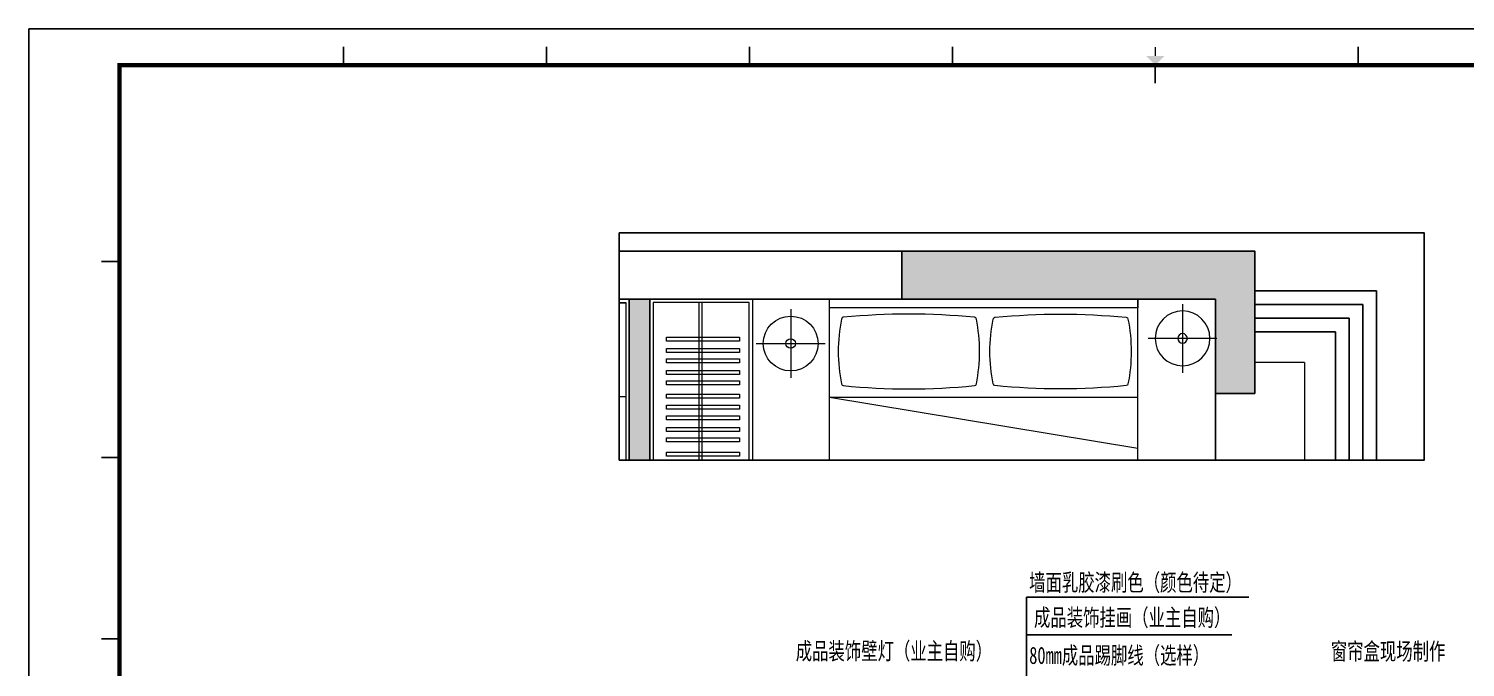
# Model space of a CAD drawing. Header units: millimetres. Extents: x 104198 to 1296755, y -81101 to 81453.
# Drawn here: x 628932 to 637314, y -23485 to -19757 of the extents above; entities that cross this region are included whole.
import ezdxf
from ezdxf.xclip import XClip

# ---------------------------------------------------------------- set-up
doc = ezdxf.new("R2010")
doc.units = ezdxf.units.MM
doc.header["$XCLIPFRAME"] = 0
for name, color, linetype, lineweight in [('01-PL-墙体柱子', 7, 'Continuous', 35), ('1-活动家具', 51, 'Continuous', 20), ('P★01 活动家具', 51, 'Continuous', 0), ('P★02 固定家具', 30, 'Continuous', 0), ('P★07 平面完成面', 200, 'Continuous', 0)]:
    doc.layers.add(name, color=color, linetype=linetype, lineweight=lineweight)
for name, color, linetype in [('0家具', 51, 'Continuous'), ('11-PL-原始门窗', 1, 'Continuous'), ('P-新砌墙体填充', 8, 'Continuous'), ('图纸图框', 165, 'Continuous'), ('墙体', 7, 'Continuous'), ('天棚图层', 51, 'Continuous'), ('窗户', 1, 'Continuous')]:
    doc.layers.add(name, color=color, linetype=linetype)
doc.styles.add('黑体', font='simhei.ttf', dxfattribs={"width": 0.7})
doc.dimstyles.new('立面标注', dxfattribs={"dimtxt": 100, "dimasz": 35, "dimexe": 20, "dimexo": 100, "dimtad": 1, "dimdec": 0, "dimtxsty": '黑体', "dimblk": 'ARCHTICK', "dimcen": 80, "dimdle": 20, "dimclrd": 251, "dimclre": 251, "dimclrt": 256, "dimadec": 0, "dimazin": 0, "dimtfac": 1, "dimtdec": 0, "dimtix": 1, "dimtmove": 2, "dimatfit": 3, "dimldrblk": 'DOT', "dimfxl": 200, "dimfxlon": 1, "dimarcsym": 0})

# ---------------------------------------------------------------- blocks, each defined once
blk = doc.blocks.new('kjghhgdgfhdhgfh')
at = {"layer": '图纸图框', "color": 165}
for p, q in [((1018.449156181656, -523.6475845220857), (1018.449156181656, -226.6510432860898)), ((1018.449156310431, -523.6475894229297), (1018.449156310431, -226.651048186936)), ((1018.449156310431, -523.6475894229297), (1018.449156310431, -226.651048186936)), ((1018.449156181656, -523.6475897729335), (1018.449156181656, -226.6510485369378)), ((1018.449156310431, -523.6475904731685), (1018.449156310431, -226.6510492370591)), ((1018.449156310431, -523.6475904731685), (1018.449156310431, -226.6510492370591)), ((1018.449156439315, -523.6475901230529), (1018.449156439315, -226.6510488870572)), ((1018.449156439315, -523.6475901230529), (1018.449156439315, -226.6510488870572)), ((1018.449156310431, -523.6475904731685), (1018.449156310431, -226.6510492370591)), ((1018.449156181656, -523.6475908231721), (1018.449156181656, -226.6510495871781)), ((1018.449156697091, -226.6510464365761), (1438.44652398302, -226.6510464365761)), ((1018.44915656821, -226.6510467866938), (1438.446523854134, -226.6510467866938)), ((1018.449156697091, -226.6510478368186), (1438.44652398302, -226.6510478368186)), ((1018.449156697091, -226.6510478368186), (1438.44652398302, -226.6510478368186)), ((1018.44915656821, -226.651048186936), (1438.446523854134, -226.651048186936)), ((1018.44915656821, -226.6510485369378), (1438.44652398302, -226.651048186936)), ((1018.44915656821, -523.6475897729335), (1018.44915656821, -226.6510485369378)), ((1018.44915656821, -226.6510495871781), (1438.446523854134, -226.6510495871781)), ((1079.169425446627, -230.165361629017), (1079.169425446627, -233.6664052710039)), ((1118.311093363573, -230.165361629017), (1118.311093363573, -233.6664052710039)), ((1157.452761280522, -230.165361629017), (1157.452761280522, -233.6664052710039)), ((1196.594429197475, -230.165361629017), (1196.594429197475, -233.6664052710039)), ((1274.877765031257, -230.165361629017), (1274.877765031257, -233.6664052710039)), ((1235.736097114308, -233.6664052710039), (1235.736097114308, -237.1674489129871)), ((1032.4533312648, -271.5591774027304), (1035.954374906786, -271.5591774027304)), ((1032.4533312648, -309.386869379896), (1035.954374906786, -309.386869379896)), ((1032.4533312648, -344.3973057993901), (1035.954374906786, -344.3973057993901))]:
    blk.add_line(p, q, dxfattribs=at)
at = {"layer": '图纸图框', "color": 165, "const_width": 0.2100626185166894}
blk.add_lwpolyline([(1235.736097114308, -231.915883450067), (1235.736097114308, -230.165361629017)], dxfattribs=at)
at = {"layer": '图纸图框', "color": 165, "const_width": 0.840250474066758}
blk.add_lwpolyline([(1431.444436699053, -233.6664052710039), (1035.954374906786, -233.6664052710039), (1035.954374906786, -516.6322323388636), (1431.444436699053, -516.6322323388636)], close=True, dxfattribs=at)
at = {"layer": '图纸图框', "color": 165}
blk.add_solid([(1233.98557529337, -231.915883450067), (1237.486618935353, -231.915883450067), (1235.736097114308, -233.6664052710039)], dxfattribs=at)
blk = doc.blocks.new('A$C1AED7FCF')
at = {"layer": '1-活动家具', "color": 45}
for points in [[(247.5273906283546, 0.000136089627631), (247.5273906283546, 495.0532024205893)], [(0.0008574628736824, 247.5266692551086), (495.0539237938356, 247.5266692551086)]]:
    blk.add_lwpolyline(points, dxfattribs=at)
at = {"layer": '1-活动家具', "color": 51, "ltscale": 2000}
blk.add_circle((247.5273906283546, 247.5266692551086), 197.5265331654809, dxfattribs=at)
at = {"layer": '1-活动家具', "color": 45}
blk.add_circle((247.5273906283546, 247.5266692551086), 34.51086849579588, dxfattribs=at)
blk = doc.blocks.new('A$C69B14268')
at = {"layer": '1-活动家具', "color": 51}
for p, q in [((17.13649031333625, 772.1218275744468), (17.13649031333625, 2099.999904930708)), ((1817.136490313336, 772.1218275744468), (1817.136490313336, 2099.999904930708)), ((17.13649031333625, -9.506940841674805e-05), (17.13649031333625, 294.7841933326563)), ((1817.136490313336, -9.506940841674805e-05), (1817.136490313336, 294.7841933326563)), ((917.1364903133363, -9.506940841674805e-05), (17.13649031333625, -9.506940841674805e-05)), ((917.1364903133363, -9.506940841674805e-05), (1817.136490313336, -9.506940841674805e-05))]:
    blk.add_line(p, q, dxfattribs=at)
at = {"layer": '1-活动家具', "color": 45}
for q in [(1817.136490313336, 1528.583381213131), (1817.136490313336, 1231.293090030551)]:
    blk.add_line((17.13649031333625, 1528.583381265751), q, dxfattribs=at)
at = {"layer": '1-活动家具', "color": 51}
for points in [[(1817.136490313336, 2049.999904930708), (17.13649031333625, 2049.999904930708), (17.13649031333625, 2099.999904930708), (1817.136490313336, 2099.999904930708)], [(1834.245113826357, 772.1218275744468), (0.0001022419892251492, 772.1218275744468), (0.0001022419892251492, 294.7841933326563), (1834.245113826357, 294.7841933326563)]]:
    blk.add_lwpolyline(points, close=True, dxfattribs=at)
at = {"layer": '1-活动家具', "color": 45}
for points in [[(863.3178020827472, 1595.710035033524, 0.3220232602421085), (874.1560448654927, 1605.820307337912, 0.0988502256849257), (874.1560448543169, 1984.385019503534, 0.322023260242126), (863.31780207064, 1994.495291807223, 0.0496491878887538), (98.12285070680082, 1994.495291784173, 0.3220232602420951), (87.28460792405531, 1984.385019480018, 0.0988502256849255), (87.28460793523118, 1605.820307314396, 0.3220232602421104), (98.12285071890801, 1595.710035010241, 0.0496491878887542)], [(982.8874336262234, 1595.710035033524, -0.3220232602421085), (972.0491908434778, 1605.820307337912, -0.0988502256849257), (972.0491908546537, 1984.385019503534, -0.322023260242126), (982.8874336383305, 1994.495291807223, -0.0496491878887538), (1748.08238500217, 1994.495291784173, -0.3220232602420951), (1758.920627784915, 1984.385019480018, -0.0988502256849255), (1758.920627773739, 1605.820307314396, -0.3220232602421104), (1748.082384990063, 1595.710035010241, -0.0496491878887542)]]:
    blk.add_lwpolyline(points, format="xyb", close=True, dxfattribs=at)
blk = doc.blocks.new('fhdghrthe')
at = {"layer": '01-PL-墙体柱子', "lineweight": -2, "ltscale": 10}
blk.add_hatch(color=8, dxfattribs=at).paths.add_polyline_path([(570216.0014296011, 17480.09284391639), (569386.0014296011, 17480.09284391639), (569386.0014296011, 15420.09284391639), (569666.0014296011, 15420.09284391639), (569666.0014296011, 17250.09284391639), (570216.0014296011, 17250.09284391639)])
at = {"layer": 'P-新砌墙体填充', "lineweight": -3}
h = blk.add_hatch(dxfattribs=at)
h.set_pattern_fill('BRSTONE', color=256, scale=5, angle=-1.272221872585407e-14, style=0)
h.set_pattern_definition([(0, (569666.0014296011, 12930.0928439164), (9.305889392408061e-15, 41.91), []), (89.99999999999999, (569780.3014296012, 12930.0928439164), (-63.49999999999999, 41.91000000000001), [41.91, -41.91]), (89.99999999999999, (569767.6014296011, 12930.0928439164), (-63.49999999999999, 41.91000000000001), [41.91, -41.91]), (0, (569780.3014296012, 12937.0778439164), (63.50000000000001, 41.90999999999998), [-114.3, 12.7]), (0, (569780.3014296012, 12944.0628439164), (63.50000000000001, 41.90999999999998), [-114.3, 12.7]), (0, (569780.3014296012, 12951.0478439164), (63.50000000000001, 41.90999999999998), [-114.3, 12.7]), (0, (569780.3014296012, 12958.0328439164), (63.50000000000001, 41.90999999999998), [-114.3, 12.7]), (0, (569780.3014296012, 12965.0178439164), (63.50000000000001, 41.90999999999998), [-114.3, 12.7])])
h.paths.add_polyline_path([(573976.0014296011, 13170.09284391639), (573645.870761268, 13170.09284391639), (573645.870761268, 12930.0928439164), (573675.9298453337, 12930.09284391641), (573976.001429601, 12930.09284391641)])
h.paths.add_polyline_path([(571515.8707612678, 13950.09284391622), (571435.870761268, 13950.09284391622), (569666.0014296011, 13950.09284391638), (569666.0014296011, 13830.09284391639), (571385.8707612678, 13830.09284391639), (571385.8707612678, 13770.09284391639), (571515.8707612678, 13770.09284391639)])
at = {"color": 5}
for p, q in [((571515.870761268, 13950.09284391638), (569665.8707612678, 13950.09284391638)), ((571385.8707612678, 13830.09284391639), (569665.8707612678, 13830.09284391639))]:
    blk.add_line(p, q, dxfattribs=at)
at = {"layer": '01-PL-墙体柱子', "color": 8, "lineweight": -2, "ltscale": 10}
blk.add_lwpolyline([(570216.0014296011, 17480.09284391639), (569386.0014296011, 17480.09284391639), (569386.0014296011, 15420.09284391639), (569666.0014296011, 15420.09284391639), (569666.0014296011, 17250.09284391639), (570216.0014296011, 17250.09284391639)], close=True, dxfattribs=at)
at = {"layer": '11-PL-原始门窗', "color": 251}
for p, q in [((572626.0014296011, 18110.09284391639), (569696.0014296011, 18110.09284391639)), ((569696.0014296011, 18110.09284391639), (569696.0014296011, 17480.09284391639)), ((572626.0014296011, 18030.09284391639), (569776.0014296011, 18030.09284391639)), ((569776.0014296011, 18030.09284391639), (569776.0014296011, 17480.09284391639))]:
    blk.add_line(p, q, dxfattribs=at)
at = {"layer": 'P★01 活动家具', "color": 250}
for q in [(570036.0014296011, 17480.09284391639), (572626.0014296011, 17770.09284391639)]:
    blk.add_line((570036.001429601, 17770.09284391639), q, dxfattribs=at)
at = {"layer": 'P★01 活动家具'}
blk.add_lwpolyline([(569685.870761268, 13810.09284391639), (570235.870761268, 13810.09284391639), (570236.0014296011, 12390.09284391639), (569686.0014296011, 12390.09284391639)], close=True, dxfattribs=at)
at = {"layer": 'P★02 固定家具', "color": 2}
blk.add_lwpolyline([(571435.870761268, 14550.09284391622), (569665.8707612678, 14550.09284391638), (569665.8707612678, 13950.09284391638), (571435.870761268, 13950.09284391622)], close=True, dxfattribs=at)
at = {"layer": 'P★02 固定家具', "color": 250}
for points in [[(571415.870761268, 14530.09284391622), (569685.8707612678, 14530.09284391638), (569685.8707612678, 13970.09284391638), (571415.870761268, 13970.09284391622)], [(569887.8513973373, 14472.63166514859), (569911.1860901647, 14472.63166514859), (569911.1860901647, 14047.97619190544), (569887.8513973373, 14047.97619190544)], [(569952.8513973373, 14472.63166514859), (569976.1860901647, 14472.63166514859), (569976.1860901647, 14047.97619190544), (569952.8513973373, 14047.97619190544)], [(570013.8513973373, 14472.63166514859), (570037.1860901647, 14472.63166514859), (570037.1860901647, 14047.97619190544), (570013.8513973373, 14047.97619190544)], [(570081.8513973373, 14472.63166514859), (570105.1860901647, 14472.63166514859), (570105.1860901647, 14047.97619190544), (570081.8513973373, 14047.97619190544)], [(570142.0288959917, 14472.63166514859), (570165.3635888192, 14472.63166514859), (570165.3635888192, 14047.97619190544), (570142.0288959917, 14047.97619190544)], [(570219.8513973373, 14472.63166514859), (570243.1860901647, 14472.63166514859), (570243.1860901647, 14047.97619190544), (570219.8513973373, 14047.97619190544)], [(570284.8513973373, 14472.63166514859), (570308.1860901647, 14472.63166514859), (570308.1860901647, 14047.97619190544), (570284.8513973373, 14047.97619190544)], [(570345.8513973373, 14472.63166514859), (570369.1860901647, 14472.63166514859), (570369.1860901647, 14047.97619190544), (570345.8513973373, 14047.97619190544)], [(570413.8513973373, 14472.63166514859), (570437.1860901647, 14472.63166514859), (570437.1860901647, 14047.97619190544), (570413.8513973373, 14047.97619190544)], [(570474.0288959917, 14472.63166514859), (570497.3635888192, 14472.63166514859), (570497.3635888192, 14047.97619190544), (570474.0288959917, 14047.97619190544)], [(570559.0089232944, 14472.63166514859), (570582.3436161227, 14472.63166514859), (570582.3436161227, 14047.97619190544), (570559.0089232944, 14047.97619190544)], [(571415.870761268, 14235.09317414085), (571415.870761268, 14255.09251369158), (569685.8707612678, 14255.09251369174), (569685.8707612678, 14235.09317414101)]]:
    blk.add_lwpolyline(points, close=True, dxfattribs=at)
at = {"layer": 'P★07 平面完成面'}
blk.add_lwpolyline([(571365.8648883182, 13090.09284391639), (571365.9984930186, 12180.09284391639), (570236.0014296011, 12180.09284391639), (570236.0014296011, 12390.09284391639), (569686.0014296011, 12390.09284391639), (569686.0014296011, 13810.09284391639), (571365.8707612678, 13810.09284391639), (571365.8707612678, 13770.09284391639)], dxfattribs=at)
at = {"layer": '墙体', "color": 7}
for p, q in [((569386.0014296011, 11880.09284391639), (569386.0014296011, 17480.09284391639)), ((570216.0014296011, 17480.09284391639), (569386.0014296011, 17480.09284391639)), ((570216.0014296011, 17250.09284391639), (570216.0014296011, 17480.09284391639)), ((569666.0014296011, 12160.09284391639), (569666.0014296011, 17250.09284391639)), ((569666.0014296011, 17250.09284391639), (570216.0014296011, 17250.09284391639))]:
    blk.add_line(p, q, dxfattribs=at)
at = {"layer": '墙体', "color": 251}
blk.add_line((570216.0014296011, 17250.09284391639), (572626.0014296011, 17250.09284391639), dxfattribs=at)
at = {"layer": '窗户', "color": 1}
for p, q in [((572626.0014296011, 18190.09284391639), (569616.0014296011, 18190.09284391639)), ((569616.0014296011, 18190.09284391639), (569616.0014296011, 17480.09284391639)), ((572626.0014296011, 17950.09284391639), (569856.0014296011, 17950.09284391639)), ((569856.0014296011, 17950.09284391639), (569856.0014296011, 17480.09284391639))]:
    blk.add_line(p, q, dxfattribs=at)
at = {"layer": 'P★01 活动家具', "xscale": -0.8100000000558794, "yscale": 0.8099999999976717, "zscale": 0.81, "rotation": 180}
blk.add_blockref('A$C1AED7FCF', (569693.9220622544, 17258.69814562222), dxfattribs=at)
at = {"layer": 'P★01 活动家具', "rotation": 90}
blk.add_blockref('A$C69B14268', (571766.0013345318, 14980.84773009003), dxfattribs=at)
at = {"layer": 'P★01 活动家具', "xscale": 0.8100000000558794, "yscale": 0.8099999999976717, "zscale": 0.8099999999994907}
blk.add_blockref('A$C1AED7FCF', (569723.9220622544, 14571.3492194981), dxfattribs=at)
blk = doc.blocks.new('_ArchTick')
at = {"color": 2, "linetype": 'ByBlock', "const_width": 0.4}
blk.add_lwpolyline([(-0.5, -0.5), (0.5, 0.5)], dxfattribs=at)
blk = doc.blocks.new('_Dot')
at = {"color": 2, "linetype": 'ByBlock', "lineweight": -2}
blk.add_line((-0.5, 0), (-1, 0), dxfattribs=at)
at = {"color": 2, "linetype": 'ByBlock', "const_width": 0.5}
blk.add_lwpolyline([(-0.25, 0, 1), (0.25, 0, 1)], format="xyb", close=True, dxfattribs=at)

msp = doc.modelspace()

# ---------------------------------------------------------------- block references
ref = msp.add_blockref('kjghhgdgfhdhgfh', (598124.1443212912, -12901.25960231649), dxfattribs=dict(xscale=30.25000000000001, yscale=30.25000000000001, zscale=30.25000000000001))
XClip(ref).set_block_clipping_path([(1018.4491561816565, -523.6475911731757), (1465.834744255318, -226.65104223585132)])

# ---------------------------------------------------------------- texts
at = {"layer": '天棚图层', "char_height": 100, "attachment_point": 9, "style": '黑体'}
for s, insert in [('墙面乳胶漆刷色（颜色待定）', (636010.3432923163, -23052.8727079321)), ('成品装饰挂画（业主自购）', (635943.0942325142, -23257.64396901919)), ('成品装饰壁灯（业主自购）', (634553.0616227909, -23453.36566202722)), ('80mm成品踢脚线（选样）', (635819.3514260722, -23478.61119318139)), ('窗帘盒现场制作', (637197.5918009122, -23453.36566202722))]:
    msp.add_mtext(s, dxfattribs=dict(at, insert=insert))

# ---------------------------------------------------------------- leaders
at = {"layer": '0家具', "color": 51}
for points in [[(634753.4282560337, -24534.01271891323), (634753.4282560337, -23076.62042740188), (636051.2323845988, -23076.62042740188)], [(634753.4282560337, -25076.99400846259), (634753.4282560337, -23295.8702404818), (635952.4705431997, -23295.8702404818)]]:
    msp.add_leader(points, dimstyle='立面标注', dxfattribs=at)

# ---------------------------------------------------------------- next in the draw order: block references
at = {"color": 1}
ref = msp.add_blockref('fhdghrthe', (618605.9691545687, 548329.2567279403), dxfattribs=dict(at, rotation=270))
XClip(ref).set_block_clipping_path([(569278.2732149579, 13771.714669209905), (570604.8164067154, 18468.652233611676)])

# ---------------------------------------------------------------- next in the draw order: linework, layer by layer
at = {"color": 2}
msp.add_lwpolyline([(632377.6838237785, -22275.55967877514), (632377.6838237785, -20949.01648701762), (637074.6213881803, -20949.01648701762), (637074.6213881803, -22275.55967877514)], close=True, dxfattribs=at)

doc.saveas('drawing.dxf')
